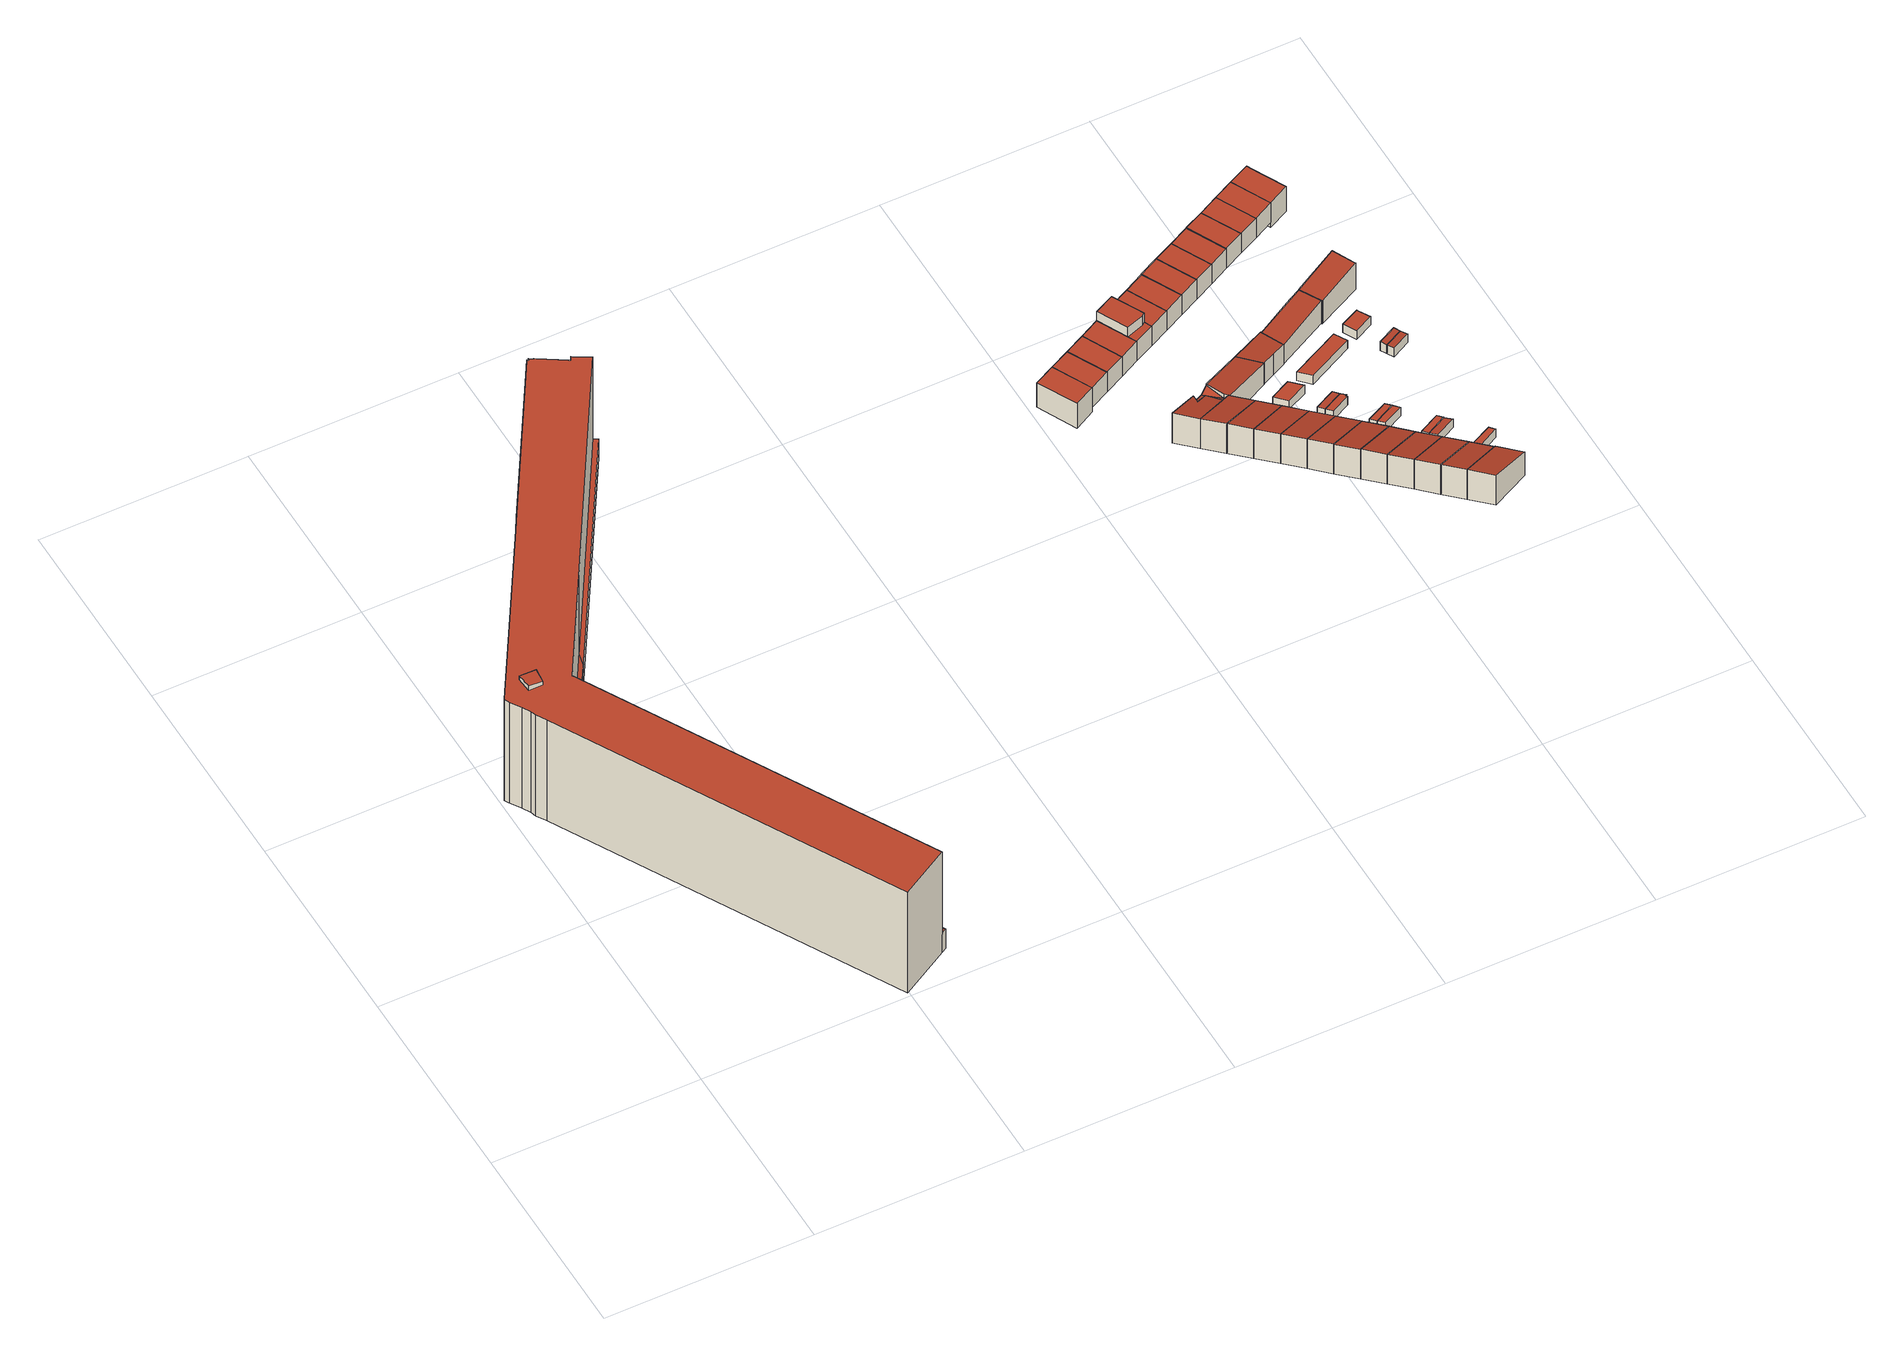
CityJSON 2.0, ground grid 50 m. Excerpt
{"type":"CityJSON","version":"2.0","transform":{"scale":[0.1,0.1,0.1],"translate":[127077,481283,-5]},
"CityObjects":{
"building1":{"type":"Building","attributes":{"b3_dak_type":"multiple horizontal","b3_h_dak_50p":28.44,"b3_h_dak_70p":28.47,"b3_h_dak_max":29.86,"b3_h_dak_min":-2.68,"b3_h_maaiveld":-2.91,"b3_kas_warenhuis":false,"b3_mutatie_ahn3_ahn4":false,"b3_reconstructie_onvolledig":false,"b3_rmse_lod12":4.98,"b3_rmse_lod13":1.13,"b3_rmse_lod22":1.13,"b3_val3dity_lod12":"[]","b3_val3dity_lod13":"[]","b3_val3dity_lod22":"[]","b3_volume_lod12":88324.95,"b3_volume_lod13":82634.77,"b3_volume_lod22":82484.45,"geconstateerd":false,"oorspronkelijkbouwjaar":1972,"status":"Pand in gebruik"},"children":["building1-1"]},
"building1-1":{"type":"BuildingPart","parents":["building1"],"geometry":[{"type":"Solid","lod":"2.2","boundaries":[[[[0,1,2,3,4,5,6,7,8,9,10,11,12,13,14,15,16,17,18,19,20,21,22]],[[23,15,14,24]],[[25,26,27,28]],[[29,30,26,25]],[[31,12,11,32]],[[33,34,13,12,31]],[[32,11,10,35]],[[35,10,9,36]],[[36,9,8,37]],[[37,8,7,38]],[[39,4,3,40]],[[41,17,16,42]],[[42,16,15,23,43]],[[44,5,4,39]],[[45,46,47,48]],[[49,22,21,50]],[[40,3,2,51]],[[50,21,20,52]],[[53,18,17,41]],[[30,19,18,53]],[[51,2,1,54]],[[24,14,13,34]],[[43,23,55,27]],[[48,47,56,57]],[[58,0,22,49]],[[59,60,46,45]],[[38,7,6,61]],[[61,6,5,44]],[[52,20,19,30,29]],[[54,1,0,58]],[[57,56,60,59]],[[28,27,55,34,33]],[[43,27,26,30,53,41,42]],[[28,33,31,32,35,36,37,38,61,44,39,40,51,54,58,49,50,52,29,25],[60,56,47,46]],[[57,59,45,48]],[[34,55,23,24]]]],"semantics":{"surfaces":[{"type":"GroundSurface"},{"type":"WallSurface","on_footprint_edge":true},{"type":"WallSurface","on_footprint_edge":false},{"type":"RoofSurface"}],"values":[[0,1,2,2,1,1,1,1,1,1,1,1,1,1,2,1,1,1,1,1,1,1,2,2,1,2,1,1,1,1,2,2,3,3,3,3]]}}]},
"building2":{"type":"Building","attributes":{"b3_dak_type":"multiple horizontal","b3_h_dak_50p":3.66,"b3_h_dak_70p":3.69,"b3_h_dak_max":3.85,"b3_h_dak_min":-2.34,"b3_h_maaiveld":-3.92,"b3_kas_warenhuis":false,"b3_mutatie_ahn3_ahn4":false,"b3_reconstructie_onvolledig":false,"b3_rmse_lod12":0.702,"b3_rmse_lod13":0.702,"b3_rmse_lod22":0.691,"b3_val3dity_lod12":"[]","b3_val3dity_lod13":"[]","b3_val3dity_lod22":"[]","b3_volume_lod12":441.05,"b3_volume_lod13":441.05,"b3_volume_lod22":439.86,"geconstateerd":false,"oorspronkelijkbouwjaar":2007,"status":"Pand in gebruik"},"children":["building2-1"]},
"building2-1":{"type":"BuildingPart","parents":["building2"],"geometry":[{"type":"Solid","lod":"2.2","boundaries":[[[[62,63,64,65]],[[66,63,62,67]],[[68,64,63,66]],[[67,62,65,69]],[[69,65,64,68]],[[69,68,66,67]]]],"semantics":{"surfaces":[{"type":"GroundSurface"},{"type":"WallSurface","on_footprint_edge":true},{"type":"RoofSurface"}],"values":[[0,1,1,1,1,2]]}}]},
"building3":{"type":"Building","attributes":{"b3_dak_type":"multiple horizontal","b3_h_dak_50p":3.64,"b3_h_dak_70p":3.67,"b3_h_dak_max":3.85,"b3_h_dak_min":-2.34,"b3_h_maaiveld":-2.4,"b3_kas_warenhuis":false,"b3_mutatie_ahn3_ahn4":false,"b3_reconstructie_onvolledig":false,"b3_rmse_lod12":0.779,"b3_rmse_lod13":0.779,"b3_rmse_lod22":0.765,"b3_val3dity_lod12":"[]","b3_val3dity_lod13":"[]","b3_val3dity_lod22":"[]","b3_volume_lod12":336.38,"b3_volume_lod13":336.38,"b3_volume_lod22":334.91,"geconstateerd":false,"oorspronkelijkbouwjaar":2007,"status":"Pand in gebruik"},"children":["building3-1"]},
"building3-1":{"type":"BuildingPart","parents":["building3"],"geometry":[{"type":"Solid","lod":"2.2","boundaries":[[[[70,71,72,73]],[[68,71,70,74]],[[74,70,73,75]],[[66,72,71,68]],[[75,73,72,66]],[[75,66,68,74]]]],"semantics":{"surfaces":[{"type":"GroundSurface"},{"type":"WallSurface","on_footprint_edge":true},{"type":"RoofSurface"}],"values":[[0,1,1,1,1,2]]}}]},
"building4":{"type":"Building","attributes":{"b3_dak_type":"multiple horizontal","b3_h_dak_50p":3.64,"b3_h_dak_70p":3.67,"b3_h_dak_max":3.86,"b3_h_dak_min":3.52,"b3_h_maaiveld":-2.37,"b3_kas_warenhuis":false,"b3_mutatie_ahn3_ahn4":false,"b3_reconstructie_onvolledig":false,"b3_rmse_lod12":0.0629,"b3_rmse_lod13":0.0629,"b3_rmse_lod22":0.0369,"b3_val3dity_lod12":"[]","b3_val3dity_lod13":"[]","b3_val3dity_lod22":"[]","b3_volume_lod12":334.52,"b3_volume_lod13":334.52,"b3_volume_lod22":332.74,"geconstateerd":false,"oorspronkelijkbouwjaar":2007,"status":"Pand in gebruik"},"children":["building4-1"]},
"building4-1":{"type":"BuildingPart","parents":["building4"],"geometry":[{"type":"Solid","lod":"2.2","boundaries":[[[[73,76,77,70]],[[78,76,73,75]],[[79,77,76,78]],[[75,73,70,74]],[[74,70,77,79]],[[74,79,78,75]]]],"semantics":{"surfaces":[{"type":"GroundSurface"},{"type":"WallSurface","on_footprint_edge":true},{"type":"RoofSurface"}],"values":[[0,1,1,1,1,2]]}}]},
"building5":{"type":"Building","attributes":{"b3_dak_type":"multiple horizontal","b3_h_dak_50p":5.83,"b3_h_dak_70p":6.19,"b3_h_dak_max":6.93,"b3_h_dak_min":3.17,"b3_h_maaiveld":-2.53,"b3_kas_warenhuis":false,"b3_mutatie_ahn3_ahn4":false,"b3_reconstructie_onvolledig":false,"b3_rmse_lod12":1.44,"b3_rmse_lod13":1.44,"b3_rmse_lod22":0.226,"b3_val3dity_lod12":"[]","b3_val3dity_lod13":"[]","b3_val3dity_lod22":"[]","b3_volume_lod12":502.58,"b3_volume_lod13":502.58,"b3_volume_lod22":455.17,"geconstateerd":false,"oorspronkelijkbouwjaar":2004,"status":"Pand in gebruik"},"children":["building5-1"]},
"building5-1":{"type":"BuildingPart","parents":["building5"],"geometry":[{"type":"Solid","lod":"2.2","boundaries":[[[[80,81,82,83,84,85]],[[86,81,80,87]],[[88,89,90,91]],[[92,93,89,88]],[[94,95,93,92]],[[95,82,81,86]],[[91,90,85,84,96]],[[96,84,83,97]],[[97,83,82,95,94]],[[87,80,85,90]],[[97,94,92,88,91,96]],[[87,90,89,93,95,86]]]],"semantics":{"surfaces":[{"type":"GroundSurface"},{"type":"WallSurface","on_footprint_edge":true},{"type":"WallSurface","on_footprint_edge":false},{"type":"RoofSurface"}],"values":[[0,1,2,2,2,1,1,1,1,1,3,3]]}}]},
"building6":{"type":"Building","attributes":{"b3_dak_type":"multiple horizontal","b3_h_dak_50p":3.64,"b3_h_dak_70p":3.67,"b3_h_dak_max":3.85,"b3_h_dak_min":3.51,"b3_h_maaiveld":-2.37,"b3_kas_warenhuis":false,"b3_mutatie_ahn3_ahn4":false,"b3_reconstructie_onvolledig":false,"b3_rmse_lod12":0.0628,"b3_rmse_lod13":0.0628,"b3_rmse_lod22":0.0335,"b3_val3dity_lod12":"[]","b3_val3dity_lod13":"[]","b3_val3dity_lod22":"[]","b3_volume_lod12":334.01,"b3_volume_lod13":334.01,"b3_volume_lod22":332.36,"geconstateerd":false,"oorspronkelijkbouwjaar":2007,"status":"Pand in gebruik"},"children":["building6-1"]},
"building6-1":{"type":"BuildingPart","parents":["building6"],"geometry":[{"type":"Solid","lod":"2.2","boundaries":[[[[98,77,76,99]],[[79,77,98,100]],[[100,98,99,101]],[[78,76,77,79]],[[101,99,76,78]],[[101,78,79,100]]]],"semantics":{"surfaces":[{"type":"GroundSurface"},{"type":"WallSurface","on_footprint_edge":true},{"type":"RoofSurface"}],"values":[[0,1,1,1,1,2]]}}]},
"building7":{"type":"Building","attributes":{"b3_dak_type":"multiple horizontal","b3_h_dak_50p":5.75,"b3_h_dak_70p":6.1,"b3_h_dak_max":6.92,"b3_h_dak_min":4.66,"b3_h_maaiveld":-2.48,"b3_kas_warenhuis":false,"b3_mutatie_ahn3_ahn4":false,"b3_reconstructie_onvolledig":false,"b3_rmse_lod12":0.662,"b3_rmse_lod13":0.662,"b3_rmse_lod22":0.0341,"b3_val3dity_lod12":"[]","b3_val3dity_lod13":"[]","b3_val3dity_lod22":"[]","b3_volume_lod12":477.75,"b3_volume_lod13":477.75,"b3_volume_lod22":457.1,"geconstateerd":false,"oorspronkelijkbouwjaar":2004,"status":"Pand in gebruik"},"children":["building7-1"]},
"building7-1":{"type":"BuildingPart","parents":["building7"],"geometry":[{"type":"Solid","lod":"2.2","boundaries":[[[[81,102,103,104,83]],[[105,102,81,106]],[[106,81,83,97]],[[97,83,104,107]],[[107,104,103,108]],[[108,103,102,105]],[[108,105,106,97,107]]]],"semantics":{"surfaces":[{"type":"GroundSurface"},{"type":"WallSurface","on_footprint_edge":true},{"type":"RoofSurface"}],"values":[[0,1,1,1,1,1,2]]}}]},
"building8":{"type":"Building","attributes":{"b3_dak_type":"multiple horizontal","b3_h_dak_50p":5.74,"b3_h_dak_70p":6.11,"b3_h_dak_max":6.92,"b3_h_dak_min":4.49,"b3_h_maaiveld":-2.48,"b3_kas_warenhuis":false,"b3_mutatie_ahn3_ahn4":false,"b3_reconstructie_onvolledig":false,"b3_rmse_lod12":0.665,"b3_rmse_lod13":0.665,"b3_rmse_lod22":0.0356,"b3_val3dity_lod12":"[]","b3_val3dity_lod13":"[]","b3_val3dity_lod22":"[]","b3_volume_lod12":477.15,"b3_volume_lod13":477.15,"b3_volume_lod22":456.4,"geconstateerd":false,"oorspronkelijkbouwjaar":2004,"status":"Pand in gebruik"},"children":["building8-1"]},
"building8-1":{"type":"BuildingPart","parents":["building8"],"geometry":[{"type":"Solid","lod":"2.2","boundaries":[[[[103,109,110,104]],[[111,109,103,108]],[[112,110,109,111]],[[108,103,104,107]],[[107,104,110,112]],[[107,112,111,108]]]],"semantics":{"surfaces":[{"type":"GroundSurface"},{"type":"WallSurface","on_footprint_edge":true},{"type":"RoofSurface"}],"values":[[0,1,1,1,1,2]]}}]},
"building9":{"type":"Building","attributes":{"b3_dak_type":"multiple horizontal","b3_h_dak_50p":6.45,"b3_h_dak_70p":6.48,"b3_h_dak_max":6.67,"b3_h_dak_min":3.53,"b3_h_maaiveld":-2.36,"b3_kas_warenhuis":false,"b3_mutatie_ahn3_ahn4":false,"b3_reconstructie_onvolledig":false,"b3_rmse_lod12":1.28,"b3_rmse_lod13":1.28,"b3_rmse_lod22":0.318,"b3_val3dity_lod12":"[]","b3_val3dity_lod13":"[]","b3_val3dity_lod22":"[]","b3_volume_lod12":489.84,"b3_volume_lod13":489.84,"b3_volume_lod22":458.08,"geconstateerd":false,"oorspronkelijkbouwjaar":2007,"status":"Pand in gebruik"},"children":["building9-1"]},
"building9-1":{"type":"BuildingPart","parents":["building9"],"geometry":[{"type":"Solid","lod":"2.2","boundaries":[[[[113,114,98,115,99,116]],[[117,118,119,120]],[[118,115,98,100]],[[121,99,115,118,117]],[[122,116,99,121]],[[100,98,114,123]],[[120,119,124,125]],[[125,124,113,116,122]],[[123,114,113,124]],[[125,122,121,117,120]],[[123,124,119,118,100]]]],"semantics":{"surfaces":[{"type":"GroundSurface"},{"type":"WallSurface","on_footprint_edge":false},{"type":"WallSurface","on_footprint_edge":true},{"type":"RoofSurface"}],"values":[[0,1,2,2,2,2,1,2,2,3,3]]}}]},
"building10":{"type":"Building","attributes":{"b3_dak_type":"multiple horizontal","b3_h_dak_50p":5.75,"b3_h_dak_70p":6.16,"b3_h_dak_max":6.93,"b3_h_dak_min":4.73,"b3_h_maaiveld":-2.48,"b3_kas_warenhuis":false,"b3_mutatie_ahn3_ahn4":false,"b3_reconstructie_onvolledig":false,"b3_rmse_lod12":0.661,"b3_rmse_lod13":0.661,"b3_rmse_lod22":0.0371,"b3_val3dity_lod12":"[]","b3_val3dity_lod13":"[]","b3_val3dity_lod22":"[]","b3_volume_lod12":476.33,"b3_volume_lod13":476.33,"b3_volume_lod22":456.46,"geconstateerd":false,"oorspronkelijkbouwjaar":2004,"status":"Pand in gebruik"},"children":["building10-1"]},
"building10-1":{"type":"BuildingPart","parents":["building10"],"geometry":[{"type":"Solid","lod":"2.2","boundaries":[[[[109,126,127,110]],[[128,126,109,111]],[[129,127,126,128]],[[111,109,110,112]],[[112,110,127,129]],[[112,129,128,111]]]],"semantics":{"surfaces":[{"type":"GroundSurface"},{"type":"WallSurface","on_footprint_edge":true},{"type":"RoofSurface"}],"values":[[0,1,1,1,1,2]]}}]},
"building11":{"type":"Building","attributes":{"b3_dak_type":"multiple horizontal","b3_h_dak_50p":4.4,"b3_h_dak_70p":4.57,"b3_h_dak_max":5.11,"b3_h_dak_min":3.29,"b3_h_maaiveld":-2.59,"b3_kas_warenhuis":false,"b3_mutatie_ahn3_ahn4":false,"b3_reconstructie_onvolledig":false,"b3_rmse_lod12":0.332,"b3_rmse_lod13":0.332,"b3_rmse_lod22":0.0846,"b3_val3dity_lod12":"[]","b3_val3dity_lod13":"[]","b3_val3dity_lod22":"[]","b3_volume_lod12":523.5,"b3_volume_lod13":523.5,"b3_volume_lod22":509.85,"geconstateerd":false,"oorspronkelijkbouwjaar":2004,"status":"Pand in gebruik"},"children":["building11-1"]},
"building11-1":{"type":"BuildingPart","parents":["building11"],"geometry":[{"type":"Solid","lod":"2.2","boundaries":[[[[130,131,132,133,134,135,136]],[[137,135,134,138]],[[139,136,135,137]],[[105,130,136,139]],[[138,134,133,140,141]],[[141,140,142,143]],[[143,142,131,130,105]],[[144,132,131,142]],[[140,133,132,144]],[[143,105,139,137,138,141]],[[140,144,142]]]],"semantics":{"surfaces":[{"type":"GroundSurface"},{"type":"WallSurface","on_footprint_edge":true},{"type":"WallSurface","on_footprint_edge":false},{"type":"RoofSurface"}],"values":[[0,1,1,1,1,2,1,1,1,3,3]]}}]},
"building12":{"type":"Building","attributes":{"b3_dak_type":"multiple horizontal","b3_h_dak_50p":3.64,"b3_h_dak_70p":3.68,"b3_h_dak_max":4.1,"b3_h_dak_min":-2.32,"b3_h_maaiveld":-2.37,"b3_kas_warenhuis":false,"b3_mutatie_ahn3_ahn4":false,"b3_reconstructie_onvolledig":false,"b3_rmse_lod12":0.768,"b3_rmse_lod13":0.768,"b3_rmse_lod22":0.751,"b3_val3dity_lod12":"[]","b3_val3dity_lod13":"[]","b3_val3dity_lod22":"[]","b3_volume_lod12":335.56,"b3_volume_lod13":335.56,"b3_volume_lod22":333.94,"geconstateerd":false,"oorspronkelijkbouwjaar":2007,"status":"Pand in gebruik"},"children":["building12-1"]},
"building12-1":{"type":"BuildingPart","parents":["building12"],"geometry":[{"type":"Solid","lod":"2.2","boundaries":[[[[116,145,146,114]],[[147,145,116,148]],[[149,146,145,147]],[[148,116,114,123]],[[123,114,146,149]],[[123,149,147,148]]]],"semantics":{"surfaces":[{"type":"GroundSurface"},{"type":"WallSurface","on_footprint_edge":true},{"type":"RoofSurface"}],"values":[[0,1,1,1,1,2]]}}]},
"building13":{"type":"Building","attributes":{"b3_dak_type":"multiple horizontal","b3_h_dak_50p":5.78,"b3_h_dak_70p":6.15,"b3_h_dak_max":6.91,"b3_h_dak_min":4.73,"b3_h_maaiveld":-2.48,"b3_kas_warenhuis":false,"b3_mutatie_ahn3_ahn4":false,"b3_reconstructie_onvolledig":false,"b3_rmse_lod12":0.67,"b3_rmse_lod13":0.67,"b3_rmse_lod22":0.032,"b3_val3dity_lod12":"[]","b3_val3dity_lod13":"[]","b3_val3dity_lod22":"[]","b3_volume_lod12":476.44,"b3_volume_lod13":476.44,"b3_volume_lod22":455.8,"geconstateerd":false,"oorspronkelijkbouwjaar":2004,"status":"Pand in gebruik"},"children":["building13-1"]},
"building13-1":{"type":"BuildingPart","parents":["building13"],"geometry":[{"type":"Solid","lod":"2.2","boundaries":[[[[126,150,151,127]],[[152,150,126,128]],[[153,151,150,152]],[[128,126,127,129]],[[129,127,151,153]],[[129,153,152,128]]]],"semantics":{"surfaces":[{"type":"GroundSurface"},{"type":"WallSurface","on_footprint_edge":true},{"type":"RoofSurface"}],"values":[[0,1,1,1,1,2]]}}]},
"building14":{"type":"Building","attributes":{"b3_dak_type":"multiple horizontal","b3_h_dak_50p":5.76,"b3_h_dak_70p":6.14,"b3_h_dak_max":6.92,"b3_h_dak_min":4.55,"b3_h_maaiveld":-2.46,"b3_kas_warenhuis":false,"b3_mutatie_ahn3_ahn4":false,"b3_reconstructie_onvolledig":false,"b3_rmse_lod12":0.671,"b3_rmse_lod13":0.671,"b3_rmse_lod22":0.0335,"b3_val3dity_lod12":"[]","b3_val3dity_lod13":"[]","b3_val3dity_lod22":"[]","b3_volume_lod12":474.98,"b3_volume_lod13":474.98,"b3_volume_lod22":454.13,"geconstateerd":false,"oorspronkelijkbouwjaar":2004,"status":"Pand in gebruik"},"children":["building14-1"]},
"building14-1":{"type":"BuildingPart","parents":["building14"],"geometry":[{"type":"Solid","lod":"2.2","boundaries":[[[[150,154,155,151]],[[156,154,150,152]],[[157,155,154,156]],[[152,150,151,158]],[[158,151,155,157]],[[158,157,156,152]]]],"semantics":{"surfaces":[{"type":"GroundSurface"},{"type":"WallSurface","on_footprint_edge":true},{"type":"RoofSurface"}],"values":[[0,1,1,1,1,2]]}}]},
"building15":{"type":"Building","attributes":{"b3_dak_type":"multiple horizontal","b3_h_dak_50p":3.62,"b3_h_dak_70p":3.66,"b3_h_dak_max":3.84,"b3_h_dak_min":-2.36,"b3_h_maaiveld":-2.39,"b3_kas_warenhuis":false,"b3_mutatie_ahn3_ahn4":false,"b3_reconstructie_onvolledig":false,"b3_rmse_lod12":0.837,"b3_rmse_lod13":0.837,"b3_rmse_lod22":0.82,"b3_val3dity_lod12":"[]","b3_val3dity_lod13":"[]","b3_val3dity_lod22":"[]","b3_volume_lod12":336.86,"b3_volume_lod13":336.86,"b3_volume_lod22":335.15,"geconstateerd":false,"oorspronkelijkbouwjaar":2007,"status":"Pand in gebruik"},"children":["building15-1"]},
"building15-1":{"type":"BuildingPart","parents":["building15"],"geometry":[{"type":"Solid","lod":"2.2","boundaries":[[[[159,146,145,160]],[[149,146,159,161]],[[161,159,160,162]],[[147,145,146,149]],[[162,160,145,147]],[[162,147,149,161]]]],"semantics":{"surfaces":[{"type":"GroundSurface"},{"type":"WallSurface","on_footprint_edge":true},{"type":"RoofSurface"}],"values":[[0,1,1,1,1,2]]}}]},
"building16":{"type":"Building","attributes":{"b3_dak_type":"multiple horizontal","b3_h_dak_50p":5.76,"b3_h_dak_70p":6.13,"b3_h_dak_max":6.91,"b3_h_dak_min":4.69,"b3_h_maaiveld":-2.46,"b3_kas_warenhuis":false,"b3_mutatie_ahn3_ahn4":false,"b3_reconstructie_onvolledig":false,"b3_rmse_lod12":0.672,"b3_rmse_lod13":0.672,"b3_rmse_lod22":0.0349,"b3_val3dity_lod12":"[]","b3_val3dity_lod13":"[]","b3_val3dity_lod22":"[]","b3_volume_lod12":475.13,"b3_volume_lod13":475.13,"b3_volume_lod22":454.48,"geconstateerd":false,"oorspronkelijkbouwjaar":2004,"status":"Pand in gebruik"},"children":["building16-1"]},
"building16-1":{"type":"BuildingPart","parents":["building16"],"geometry":[{"type":"Solid","lod":"2.2","boundaries":[[[[154,163,164,155]],[[165,163,154,156]],[[166,164,163,165]],[[156,154,155,167]],[[167,155,164,166]],[[167,166,165,156]]]],"semantics":{"surfaces":[{"type":"GroundSurface"},{"type":"WallSurface","on_footprint_edge":true},{"type":"RoofSurface"}],"values":[[0,1,1,1,1,2]]}}]},
"building17":{"type":"Building","attributes":{"b3_dak_type":"multiple horizontal","b3_h_dak_50p":0.05,"b3_h_dak_70p":0.06,"b3_h_dak_max":0.17,"b3_h_dak_min":-0.13,"b3_h_maaiveld":-2.57,"b3_kas_warenhuis":false,"b3_mutatie_ahn3_ahn4":false,"b3_reconstructie_onvolledig":false,"b3_rmse_lod12":0.0379,"b3_rmse_lod13":0.0379,"b3_rmse_lod22":0.0357,"b3_val3dity_lod12":"[]","b3_val3dity_lod13":"[]","b3_val3dity_lod22":"[]","b3_volume_lod12":49.44,"b3_volume_lod13":49.44,"b3_volume_lod22":49.25,"geconstateerd":false,"oorspronkelijkbouwjaar":2004,"status":"Pand in gebruik"},"children":["building17-1"]},
"building17-1":{"type":"BuildingPart","parents":["building17"],"geometry":[{"type":"Solid","lod":"2.2","boundaries":[[[[168,169,170,171]],[[172,169,168,173]],[[173,168,171,174]],[[175,170,169,172]],[[174,171,170,175]],[[174,175,172,173]]]],"semantics":{"surfaces":[{"type":"GroundSurface"},{"type":"WallSurface","on_footprint_edge":true},{"type":"RoofSurface"}],"values":[[0,1,1,1,1,2]]}}]},
"building18":{"type":"Building","attributes":{"b3_dak_type":"multiple horizontal","b3_h_dak_50p":5.7,"b3_h_dak_70p":6.08,"b3_h_dak_max":6.92,"b3_h_dak_min":4.58,"b3_h_maaiveld":-2.47,"b3_kas_warenhuis":false,"b3_mutatie_ahn3_ahn4":false,"b3_reconstructie_onvolledig":false,"b3_rmse_lod12":0.671,"b3_rmse_lod13":0.671,"b3_rmse_lod22":0.0338,"b3_val3dity_lod12":"[]","b3_val3dity_lod13":"[]","b3_val3dity_lod22":"[]","b3_volume_lod12":474.39,"b3_volume_lod13":474.39,"b3_volume_lod22":454.05,"geconstateerd":false,"oorspronkelijkbouwjaar":2004,"status":"Pand in gebruik"},"children":["building18-1"]},
"building18-1":{"type":"BuildingPart","parents":["building18"],"geometry":[{"type":"Solid","lod":"2.2","boundaries":[[[[163,176,177,164]],[[178,176,163,165]],[[179,177,176,178]],[[165,163,164,180]],[[180,164,177,179]],[[180,179,178,165]]]],"semantics":{"surfaces":[{"type":"GroundSurface"},{"type":"WallSurface","on_footprint_edge":true},{"type":"RoofSurface"}],"values":[[0,1,1,1,1,2]]}}]},
"building19":{"type":"Building","attributes":{"b3_dak_type":"multiple horizontal","b3_h_dak_50p":3.64,"b3_h_dak_70p":3.67,"b3_h_dak_max":3.87,"b3_h_dak_min":3.28,"b3_h_maaiveld":-2.39,"b3_kas_warenhuis":false,"b3_mutatie_ahn3_ahn4":false,"b3_reconstructie_onvolledig":false,"b3_rmse_lod12":0.0628,"b3_rmse_lod13":0.0628,"b3_rmse_lod22":0.034,"b3_val3dity_lod12":"[]","b3_val3dity_lod13":"[]","b3_val3dity_lod22":"[]","b3_volume_lod12":338.72,"b3_volume_lod13":338.72,"b3_volume_lod22":337.13,"geconstateerd":false,"oorspronkelijkbouwjaar":2007,"status":"Pand in gebruik"},"children":["building19-1"]},
"building19-1":{"type":"BuildingPart","parents":["building19"],"geometry":[{"type":"Solid","lod":"2.2","boundaries":[[[[160,181,182,159]],[[183,181,160,184]],[[185,182,181,183]],[[184,160,159,161]],[[161,159,182,185]],[[161,185,183,184]]]],"semantics":{"surfaces":[{"type":"GroundSurface"},{"type":"WallSurface","on_footprint_edge":true},{"type":"RoofSurface"}],"values":[[0,1,1,1,1,2]]}}]},
"building20":{"type":"Building","attributes":{"b3_dak_type":"multiple horizontal","b3_h_dak_50p":0.06,"b3_h_dak_70p":0.08,"b3_h_dak_max":0.2,"b3_h_dak_min":-0.06,"b3_h_maaiveld":-2.61,"b3_kas_warenhuis":false,"b3_mutatie_ahn3_ahn4":false,"b3_reconstructie_onvolledig":false,"b3_rmse_lod12":0.0368,"b3_rmse_lod13":0.0368,"b3_rmse_lod22":0.0325,"b3_val3dity_lod12":"[]","b3_val3dity_lod13":"[]","b3_val3dity_lod22":"[]","b3_volume_lod12":23.94,"b3_volume_lod13":23.94,"b3_volume_lod22":23.9,"geconstateerd":false,"oorspronkelijkbouwjaar":2004,"status":"Pand in gebruik"},"children":["building20-1"]},
"building20-1":{"type":"BuildingPart","parents":["building20"],"geometry":[{"type":"Solid","lod":"2.2","boundaries":[[[[186,187,188,189]],[[190,187,186,191]],[[192,188,187,190]],[[191,186,189,193]],[[193,189,188,192]],[[193,192,190,191]]]],"semantics":{"surfaces":[{"type":"GroundSurface"},{"type":"WallSurface","on_footprint_edge":true},{"type":"RoofSurface"}],"values":[[0,1,1,1,1,2]]}}]},
"building21":{"type":"Building","attributes":{"b3_dak_type":"multiple horizontal","b3_h_dak_50p":5.69,"b3_h_dak_70p":6.11,"b3_h_dak_max":6.96,"b3_h_dak_min":4.77,"b3_h_maaiveld":-2.47,"b3_kas_warenhuis":false,"b3_mutatie_ahn3_ahn4":false,"b3_reconstructie_onvolledig":false,"b3_rmse_lod12":0.7,"b3_rmse_lod13":0.7,"b3_rmse_lod22":0.0389,"b3_val3dity_lod12":"[]","b3_val3dity_lod13":"[]","b3_val3dity_lod22":"[]","b3_volume_lod12":474.62,"b3_volume_lod13":474.62,"b3_volume_lod22":453.73,"geconstateerd":false,"oorspronkelijkbouwjaar":2004,"status":"Pand in gebruik"},"children":["building21-1"]},
"building21-1":{"type":"BuildingPart","parents":["building21"],"geometry":[{"type":"Solid","lod":"2.2","boundaries":[[[[176,194,195,177]],[[196,194,176,178]],[[197,195,194,196]],[[178,176,177,179]],[[179,177,195,197]],[[179,197,196,178]]]],"semantics":{"surfaces":[{"type":"GroundSurface"},{"type":"WallSurface","on_footprint_edge":true},{"type":"RoofSurface"}],"values":[[0,1,1,1,1,2]]}}]},
"building22":{"type":"Building","attributes":{"b3_dak_type":"multiple horizontal","b3_h_dak_50p":0.05,"b3_h_dak_70p":0.07,"b3_h_dak_max":0.19,"b3_h_dak_min":-0.06,"b3_h_maaiveld":-2.6,"b3_kas_warenhuis":false,"b3_mutatie_ahn3_ahn4":false,"b3_reconstructie_onvolledig":false,"b3_rmse_lod12":0.0343,"b3_rmse_lod13":0.0343,"b3_rmse_lod22":0.033,"b3_val3dity_lod12":"[]","b3_val3dity_lod13":"[]","b3_val3dity_lod22":"[]","b3_volume_lod12":25.59,"b3_volume_lod13":25.59,"b3_volume_lod22":25.56,"geconstateerd":false,"oorspronkelijkbouwjaar":2004,"status":"Pand in gebruik"},"children":["building22-1"]},
"building22-1":{"type":"BuildingPart","parents":["building22"],"geometry":[{"type":"Solid","lod":"2.2","boundaries":[[[[198,199,188,187,200,201]],[[192,188,199,202]],[[203,187,188,192]],[[204,200,187,203]],[[205,201,200,204]],[[206,198,201,205]],[[202,199,198,206]],[[202,206,205,204,203,192]]]],"semantics":{"surfaces":[{"type":"GroundSurface"},{"type":"WallSurface","on_footprint_edge":true},{"type":"RoofSurface"}],"values":[[0,1,1,1,1,1,1,2]]}}]},
"building23":{"type":"Building","attributes":{"b3_dak_type":"multiple horizontal","b3_h_dak_50p":5.78,"b3_h_dak_70p":6.17,"b3_h_dak_max":7,"b3_h_dak_min":4.61,"b3_h_maaiveld":-2.48,"b3_kas_warenhuis":false,"b3_mutatie_ahn3_ahn4":false,"b3_reconstructie_onvolledig":false,"b3_rmse_lod12":0.652,"b3_rmse_lod13":0.652,"b3_rmse_lod22":0.0338,"b3_val3dity_lod12":"[]","b3_val3dity_lod13":"[]","b3_val3dity_lod22":"[]","b3_volume_lod12":475.06,"b3_volume_lod13":475.06,"b3_volume_lod22":454.18,"geconstateerd":false,"oorspronkelijkbouwjaar":2004,"status":"Pand in gebruik"},"children":["building23-1"]},
"building23-1":{"type":"BuildingPart","parents":["building23"],"geometry":[{"type":"Solid","lod":"2.2","boundaries":[[[[194,207,208,195]],[[209,207,194,196]],[[210,208,207,209]],[[196,194,195,211]],[[211,195,208,210]],[[211,210,209,196]]]],"semantics":{"surfaces":[{"type":"GroundSurface"},{"type":"WallSurface","on_footprint_edge":true},{"type":"RoofSurface"}],"values":[[0,1,1,1,1,2]]}}]},
"building24":{"type":"Building","attributes":{"b3_dak_type":"multiple horizontal","b3_h_dak_50p":3.63,"b3_h_dak_70p":3.67,"b3_h_dak_max":3.87,"b3_h_dak_min":-2.35,"b3_h_maaiveld":-2.37,"b3_kas_warenhuis":false,"b3_mutatie_ahn3_ahn4":false,"b3_reconstructie_onvolledig":false,"b3_rmse_lod12":0.829,"b3_rmse_lod13":0.829,"b3_rmse_lod22":0.814,"b3_val3dity_lod12":"[]","b3_val3dity_lod13":"[]","b3_val3dity_lod22":"[]","b3_volume_lod12":332.59,"b3_volume_lod13":332.59,"b3_volume_lod22":330.89,"geconstateerd":false,"oorspronkelijkbouwjaar":2007,"status":"Pand in gebruik"},"children":["building24-1"]},
"building24-1":{"type":"BuildingPart","parents":["building24"],"geometry":[{"type":"Solid","lod":"2.2","boundaries":[[[[212,182,181,213]],[[185,182,212,214]],[[214,212,213,215]],[[183,181,182,185]],[[215,213,181,183]],[[215,183,185,214]]]],"semantics":{"surfaces":[{"type":"GroundSurface"},{"type":"WallSurface","on_footprint_edge":true},{"type":"RoofSurface"}],"values":[[0,1,1,1,1,2]]}}]},
"building25":{"type":"Building","attributes":{"b3_dak_type":"multiple horizontal","b3_h_dak_50p":3.77,"b3_h_dak_70p":3.95,"b3_h_dak_max":4.54,"b3_h_dak_min":-2.43,"b3_h_maaiveld":-2.58,"b3_kas_warenhuis":false,"b3_mutatie_ahn3_ahn4":false,"b3_reconstructie_onvolledig":false,"b3_rmse_lod12":0.86,"b3_rmse_lod13":0.86,"b3_rmse_lod22":0.79,"b3_val3dity_lod12":"[]","b3_val3dity_lod13":"[]","b3_val3dity_lod22":"[]","b3_volume_lod12":830.1,"b3_volume_lod13":830.1,"b3_volume_lod22":807.09,"geconstateerd":false,"oorspronkelijkbouwjaar":2004,"status":"Pand in gebruik"},"children":["building25-1"]},
"building25-1":{"type":"BuildingPart","parents":["building25"],"geometry":[{"type":"Solid","lod":"2.2","boundaries":[[[[216,135,134,217,218,219,220,221,222,223,224]],[[225,135,216,226]],[[138,134,135,225]],[[227,219,218,228]],[[229,220,219,227]],[[230,231,217,134,138]],[[232,221,220,229]],[[233,234,231,230]],[[228,218,217,231]],[[226,216,224,235]],[[235,224,223,234,233]],[[234,223,222,236]],[[236,222,221,232]],[[235,233,230,138,225,226]],[[236,232,229,227,228,231,234]]]],"semantics":{"surfaces":[{"type":"GroundSurface"},{"type":"WallSurface","on_footprint_edge":true},{"type":"WallSurface","on_footprint_edge":false},{"type":"RoofSurface"}],"values":[[0,1,1,1,1,1,1,2,1,1,1,1,1,3,3]]}}]},
"building26":{"type":"Building","attributes":{"b3_dak_type":"multiple horizontal","b3_h_dak_50p":0.04,"b3_h_dak_70p":0.05,"b3_h_dak_max":0.35,"b3_h_dak_min":-0.16,"b3_h_maaiveld":-2.65,"b3_kas_warenhuis":false,"b3_mutatie_ahn3_ahn4":false,"b3_reconstructie_onvolledig":false,"b3_rmse_lod12":0.0493,"b3_rmse_lod13":0.0493,"b3_rmse_lod22":0.0458,"b3_val3dity_lod12":"[]","b3_val3dity_lod13":"[]","b3_val3dity_lod22":"[]","b3_volume_lod12":23.27,"b3_volume_lod13":23.27,"b3_volume_lod22":23.12,"geconstateerd":false,"oorspronkelijkbouwjaar":2004,"status":"Pand in gebruik"},"children":["building26-1"]},
"building26-1":{"type":"BuildingPart","parents":["building26"],"geometry":[{"type":"Solid","lod":"2.2","boundaries":[[[[237,238,239,240]],[[241,238,237,242]],[[243,239,238,241]],[[242,237,240,244]],[[244,240,239,243]],[[244,243,241,242]]]],"semantics":{"surfaces":[{"type":"GroundSurface"},{"type":"WallSurface","on_footprint_edge":true},{"type":"RoofSurface"}],"values":[[0,1,1,1,1,2]]}}]},
"building27":{"type":"Building","attributes":{"b3_dak_type":"multiple horizontal","b3_h_dak_50p":5.76,"b3_h_dak_70p":6.11,"b3_h_dak_max":6.92,"b3_h_dak_min":4.81,"b3_h_maaiveld":-2.46,"b3_kas_warenhuis":false,"b3_mutatie_ahn3_ahn4":false,"b3_reconstructie_onvolledig":false,"b3_rmse_lod12":0.673,"b3_rmse_lod13":0.673,"b3_rmse_lod22":0.0347,"b3_val3dity_lod12":"[]","b3_val3dity_lod13":"[]","b3_val3dity_lod22":"[]","b3_volume_lod12":463.96,"b3_volume_lod13":463.96,"b3_volume_lod22":443.54,"geconstateerd":false,"oorspronkelijkbouwjaar":2004,"status":"Pand in gebruik"},"children":["building27-1"]},
"building27-1":{"type":"BuildingPart","parents":["building27"],"geometry":[{"type":"Solid","lod":"2.2","boundaries":[[[[207,245,246,208]],[[247,245,207,209]],[[248,246,245,247]],[[209,207,208,210]],[[210,208,246,248]],[[210,248,247,209]]]],"semantics":{"surfaces":[{"type":"GroundSurface"},{"type":"WallSurface","on_footprint_edge":true},{"type":"RoofSurface"}],"values":[[0,1,1,1,1,2]]}}]},
"building28":{"type":"Building","attributes":{"b3_dak_type":"multiple horizontal","b3_h_dak_50p":0.05,"b3_h_dak_70p":0.06,"b3_h_dak_max":0.15,"b3_h_dak_min":-0.21,"b3_h_maaiveld":-2.63,"b3_kas_warenhuis":false,"b3_mutatie_ahn3_ahn4":false,"b3_reconstructie_onvolledig":false,"b3_rmse_lod12":0.0366,"b3_rmse_lod13":0.0366,"b3_rmse_lod22":0.0345,"b3_val3dity_lod12":"[]","b3_val3dity_lod13":"[]","b3_val3dity_lod22":"[]","b3_volume_lod12":26.96,"b3_volume_lod13":26.96,"b3_volume_lod22":26.89,"geconstateerd":false,"oorspronkelijkbouwjaar":2004,"status":"Pand in gebruik"},"children":["building28-1"]},
"building28-1":{"type":"BuildingPart","parents":["building28"],"geometry":[{"type":"Solid","lod":"2.2","boundaries":[[[[249,250,251,252]],[[253,250,249,241]],[[254,251,250,253]],[[241,249,252,243]],[[243,252,251,254]],[[243,254,253,241]]]],"semantics":{"surfaces":[{"type":"GroundSurface"},{"type":"WallSurface","on_footprint_edge":true},{"type":"RoofSurface"}],"values":[[0,1,1,1,1,2]]}}]},
"building29":{"type":"Building","attributes":{"b3_dak_type":"multiple horizontal","b3_h_dak_50p":0.04,"b3_h_dak_70p":0.06,"b3_h_dak_max":0.24,"b3_h_dak_min":-0.22,"b3_h_maaiveld":-2.63,"b3_kas_warenhuis":false,"b3_mutatie_ahn3_ahn4":false,"b3_reconstructie_onvolledig":false,"b3_rmse_lod12":0.0406,"b3_rmse_lod13":0.0406,"b3_rmse_lod22":0.04,"b3_val3dity_lod12":"[]","b3_val3dity_lod13":"[]","b3_val3dity_lod22":"[]","b3_volume_lod12":120.24,"b3_volume_lod13":120.24,"b3_volume_lod22":119.97,"geconstateerd":false,"oorspronkelijkbouwjaar":2004,"status":"Pand in gebruik"},"children":["building29-1"]},
"building29-1":{"type":"BuildingPart","parents":["building29"],"geometry":[{"type":"Solid","lod":"2.2","boundaries":[[[[255,256,257,258]],[[259,255,258,260]],[[261,257,256,262]],[[260,258,257,261]],[[262,256,255,259]],[[262,259,260,261]]]],"semantics":{"surfaces":[{"type":"GroundSurface"},{"type":"WallSurface","on_footprint_edge":true},{"type":"RoofSurface"}],"values":[[0,1,1,1,1,2]]}}]},
"building30":{"type":"Building","attributes":{"b3_dak_type":"multiple horizontal","b3_h_dak_50p":5.89,"b3_h_dak_70p":6.19,"b3_h_dak_max":6.96,"b3_h_dak_min":3.19,"b3_h_maaiveld":-2.49,"b3_kas_warenhuis":false,"b3_mutatie_ahn3_ahn4":false,"b3_reconstructie_onvolledig":false,"b3_rmse_lod12":0.82,"b3_rmse_lod13":0.82,"b3_rmse_lod22":0.386,"b3_val3dity_lod12":"[]","b3_val3dity_lod13":"[]","b3_val3dity_lod22":"[]","b3_volume_lod12":524.85,"b3_volume_lod13":524.85,"b3_volume_lod22":506.06,"geconstateerd":false,"oorspronkelijkbouwjaar":2004,"status":"Pand in gebruik"},"children":["building30-1"]},
"building30-1":{"type":"BuildingPart","parents":["building30"],"geometry":[{"type":"Solid","lod":"2.2","boundaries":[[[[263,264,246,245]],[[265,264,263,266]],[[266,263,245,267]],[[248,246,264,265]],[[267,245,246,248]],[[267,248,265,266]]]],"semantics":{"surfaces":[{"type":"GroundSurface"},{"type":"WallSurface","on_footprint_edge":true},{"type":"RoofSurface"}],"values":[[0,1,1,1,1,2]]}}]},
"building31":{"type":"Building","attributes":{"b3_dak_type":"multiple horizontal","b3_h_dak_50p":3.64,"b3_h_dak_70p":3.67,"b3_h_dak_max":3.95,"b3_h_dak_min":-2.35,"b3_h_maaiveld":-2.37,"b3_kas_warenhuis":false,"b3_mutatie_ahn3_ahn4":false,"b3_reconstructie_onvolledig":false,"b3_rmse_lod12":0.914,"b3_rmse_lod13":0.914,"b3_rmse_lod22":0.903,"b3_val3dity_lod12":"[]","b3_val3dity_lod13":"[]","b3_val3dity_lod22":"[]","b3_volume_lod12":334.69,"b3_volume_lod13":334.69,"b3_volume_lod22":333.5,"geconstateerd":false,"oorspronkelijkbouwjaar":2007,"status":"Pand in gebruik"},"children":["building31-1"]},
"building31-1":{"type":"BuildingPart","parents":["building31"],"geometry":[{"type":"Solid","lod":"2.2","boundaries":[[[[268,212,213,269]],[[214,212,268,270]],[[270,268,269,271]],[[215,213,212,214]],[[271,269,213,215]],[[271,215,214,270]]]],"semantics":{"surfaces":[{"type":"GroundSurface"},{"type":"WallSurface","on_footprint_edge":true},{"type":"RoofSurface"}],"values":[[0,1,1,1,1,2]]}}]},
"building32":{"type":"Building","attributes":{"b3_dak_type":"multiple horizontal","b3_h_dak_50p":0.05,"b3_h_dak_70p":0.06,"b3_h_dak_max":0.21,"b3_h_dak_min":-0.09,"b3_h_maaiveld":-2.61,"b3_kas_warenhuis":false,"b3_mutatie_ahn3_ahn4":false,"b3_reconstructie_onvolledig":false,"b3_rmse_lod12":0.033,"b3_rmse_lod13":0.033,"b3_rmse_lod22":0.029,"b3_val3dity_lod12":"[]","b3_val3dity_lod13":"[]","b3_val3dity_lod22":"[]","b3_volume_lod12":22.55,"b3_volume_lod13":22.55,"b3_volume_lod22":22.48,"geconstateerd":false,"oorspronkelijkbouwjaar":2004,"status":"Pand in gebruik"},"children":["building32-1"]},
"building32-1":{"type":"BuildingPart","parents":["building32"],"geometry":[{"type":"Solid","lod":"2.2","boundaries":[[[[272,273,274,275]],[[276,273,272,277]],[[278,274,273,276]],[[277,272,275,279]],[[279,275,274,278]],[[279,278,276,277]]]],"semantics":{"surfaces":[{"type":"GroundSurface"},{"type":"WallSurface","on_footprint_edge":true},{"type":"RoofSurface"}],"values":[[0,1,1,1,1,2]]}}]},
"building33":{"type":"Building","attributes":{"b3_dak_type":"multiple horizontal","b3_h_dak_50p":0.05,"b3_h_dak_70p":0.07,"b3_h_dak_max":0.19,"b3_h_dak_min":-0.22,"b3_h_maaiveld":-2.61,"b3_kas_warenhuis":false,"b3_mutatie_ahn3_ahn4":false,"b3_reconstructie_onvolledig":false,"b3_rmse_lod12":0.0419,"b3_rmse_lod13":0.0419,"b3_rmse_lod22":0.036,"b3_val3dity_lod12":"[]","b3_val3dity_lod13":"[]","b3_val3dity_lod22":"[]","b3_volume_lod12":27.27,"b3_volume_lod13":27.27,"b3_volume_lod22":27.25,"geconstateerd":false,"oorspronkelijkbouwjaar":2004,"status":"Pand in gebruik"},"children":["building33-1"]},
"building33-1":{"type":"BuildingPart","parents":["building33"],"geometry":[{"type":"Solid","lod":"2.2","boundaries":[[[[273,280,281,274]],[[282,280,273,283]],[[284,281,280,282]],[[283,273,274,278]],[[278,274,281,284]],[[278,284,282,283]]]],"semantics":{"surfaces":[{"type":"GroundSurface"},{"type":"WallSurface","on_footprint_edge":true},{"type":"RoofSurface"}],"values":[[0,1,1,1,1,2]]}}]},
"building34":{"type":"Building","attributes":{"b3_dak_type":"slanted","b3_h_dak_50p":3.67,"b3_h_dak_70p":3.72,"b3_h_dak_max":4.66,"b3_h_dak_min":3.41,"b3_h_maaiveld":-2.38,"b3_kas_warenhuis":false,"b3_mutatie_ahn3_ahn4":false,"b3_reconstructie_onvolledig":false,"b3_rmse_lod12":0.18,"b3_rmse_lod13":0.18,"b3_rmse_lod22":0.188,"b3_val3dity_lod12":"[]","b3_val3dity_lod13":"[]","b3_val3dity_lod22":"[]","b3_volume_lod12":337.21,"b3_volume_lod13":337.21,"b3_volume_lod22":335.57,"geconstateerd":false,"oorspronkelijkbouwjaar":2007,"status":"Pand in gebruik"},"children":["building34-1"]},
"building34-1":{"type":"BuildingPart","parents":["building34"],"geometry":[{"type":"Solid","lod":"2.2","boundaries":[[[[269,285,286,268]],[[287,285,269,288]],[[289,286,285,287]],[[288,269,268,290]],[[290,268,286,289]],[[290,289,287,288]]]],"semantics":{"surfaces":[{"type":"GroundSurface"},{"type":"WallSurface","on_footprint_edge":true},{"type":"RoofSurface"}],"values":[[0,1,1,1,1,2]]}}]},
"building35":{"type":"Building","attributes":{"b3_dak_type":"multiple horizontal","b3_h_dak_50p":0.04,"b3_h_dak_70p":0.06,"b3_h_dak_max":0.17,"b3_h_dak_min":-0.11,"b3_h_maaiveld":-2.62,"b3_kas_warenhuis":false,"b3_mutatie_ahn3_ahn4":false,"b3_reconstructie_onvolledig":false,"b3_rmse_lod12":0.0459,"b3_rmse_lod13":0.0459,"b3_rmse_lod22":0.0394,"b3_val3dity_lod12":"[]","b3_val3dity_lod13":"[]","b3_val3dity_lod22":"[]","b3_volume_lod12":23.04,"b3_volume_lod13":23.04,"b3_volume_lod22":22.9,"geconstateerd":false,"oorspronkelijkbouwjaar":2004,"status":"Pand in gebruik"},"children":["building35-1"]},
"building35-1":{"type":"BuildingPart","parents":["building35"],"geometry":[{"type":"Solid","lod":"2.2","boundaries":[[[[291,292,293,294]],[[295,292,291,296]],[[297,293,292,295]],[[296,291,294,298]],[[298,294,293,297]],[[298,297,295,296]]]],"semantics":{"surfaces":[{"type":"GroundSurface"},{"type":"WallSurface","on_footprint_edge":true},{"type":"RoofSurface"}],"values":[[0,1,1,1,1,2]]}}]},
"building36":{"type":"Building","attributes":{"b3_dak_type":"multiple horizontal","b3_h_dak_50p":3.63,"b3_h_dak_70p":3.67,"b3_h_dak_max":3.88,"b3_h_dak_min":-2.34,"b3_h_maaiveld":-2.39,"b3_kas_warenhuis":false,"b3_mutatie_ahn3_ahn4":false,"b3_reconstructie_onvolledig":false,"b3_rmse_lod12":0.703,"b3_rmse_lod13":0.703,"b3_rmse_lod22":0.689,"b3_val3dity_lod12":"[]","b3_val3dity_lod13":"[]","b3_val3dity_lod22":"[]","b3_volume_lod12":336.11,"b3_volume_lod13":336.11,"b3_volume_lod22":334.33,"geconstateerd":false,"oorspronkelijkbouwjaar":2007,"status":"Pand in gebruik"},"children":["building36-1"]},
"building36-1":{"type":"BuildingPart","parents":["building36"],"geometry":[{"type":"Solid","lod":"2.2","boundaries":[[[[299,286,285,300]],[[289,286,299,301]],[[301,299,300,302]],[[287,285,286,289]],[[302,300,285,287]],[[302,287,289,301]]]],"semantics":{"surfaces":[{"type":"GroundSurface"},{"type":"WallSurface","on_footprint_edge":true},{"type":"RoofSurface"}],"values":[[0,1,1,1,1,2]]}}]},
"building37":{"type":"Building","attributes":{"b3_dak_type":"multiple horizontal","b3_h_dak_50p":0.04,"b3_h_dak_70p":0.05,"b3_h_dak_max":0.19,"b3_h_dak_min":-0.19,"b3_h_maaiveld":-2.56,"b3_kas_warenhuis":false,"b3_mutatie_ahn3_ahn4":false,"b3_reconstructie_onvolledig":false,"b3_rmse_lod12":0.0369,"b3_rmse_lod13":0.0369,"b3_rmse_lod22":0.0355,"b3_val3dity_lod12":"[]","b3_val3dity_lod13":"[]","b3_val3dity_lod22":"[]","b3_volume_lod12":44.67,"b3_volume_lod13":44.67,"b3_volume_lod22":44.53,"geconstateerd":false,"oorspronkelijkbouwjaar":2004,"status":"Pand in gebruik"},"children":["building37-1"]},
"building37-1":{"type":"BuildingPart","parents":["building37"],"geometry":[{"type":"Solid","lod":"2.2","boundaries":[[[[303,304,305,306,307]],[[308,304,303,309]],[[310,305,304,308]],[[311,306,305,310]],[[309,303,307,312]],[[312,307,306,311]],[[312,311,310,308,309]]]],"semantics":{"surfaces":[{"type":"GroundSurface"},{"type":"WallSurface","on_footprint_edge":true},{"type":"RoofSurface"}],"values":[[0,1,1,1,1,1,2]]}}]},
"building38":{"type":"Building","attributes":{"b3_dak_type":"multiple horizontal","b3_h_dak_50p":4.99,"b3_h_dak_70p":5.24,"b3_h_dak_max":5.84,"b3_h_dak_min":3.26,"b3_h_maaiveld":-2.59,"b3_kas_warenhuis":false,"b3_mutatie_ahn3_ahn4":false,"b3_reconstructie_onvolledig":false,"b3_rmse_lod12":0.508,"b3_rmse_lod13":0.508,"b3_rmse_lod22":0.34,"b3_val3dity_lod12":"[]","b3_val3dity_lod13":"[]","b3_val3dity_lod22":"[]","b3_volume_lod12":560.4,"b3_volume_lod13":560.4,"b3_volume_lod22":545.62,"geconstateerd":false,"oorspronkelijkbouwjaar":2004,"status":"Pand in gebruik"},"children":["building38-1"]},
"building38-1":{"type":"BuildingPart","parents":["building38"],"geometry":[{"type":"Solid","lod":"2.2","boundaries":[[[[313,314,315,220,219]],[[316,314,313,317]],[[317,313,219,318]],[[318,219,220,229]],[[229,220,315,319]],[[319,315,314,316]],[[319,316,317,318,229]]]],"semantics":{"surfaces":[{"type":"GroundSurface"},{"type":"WallSurface","on_footprint_edge":true},{"type":"RoofSurface"}],"values":[[0,1,1,1,1,1,2]]}}]},
"building39":{"type":"Building","attributes":{"b3_dak_type":"multiple horizontal","b3_h_dak_50p":0.04,"b3_h_dak_70p":0.06,"b3_h_dak_max":0.17,"b3_h_dak_min":-0.12,"b3_h_maaiveld":-2.61,"b3_kas_warenhuis":false,"b3_mutatie_ahn3_ahn4":false,"b3_reconstructie_onvolledig":false,"b3_rmse_lod12":0.0425,"b3_rmse_lod13":0.0425,"b3_rmse_lod22":0.0393,"b3_val3dity_lod12":"[]","b3_val3dity_lod13":"[]","b3_val3dity_lod22":"[]","b3_volume_lod12":21.84,"b3_volume_lod13":21.84,"b3_volume_lod22":21.73,"geconstateerd":false,"oorspronkelijkbouwjaar":2004,"status":"Pand in gebruik"},"children":["building39-1"]},
"building39-1":{"type":"BuildingPart","parents":["building39"],"geometry":[{"type":"Solid","lod":"2.2","boundaries":[[[[320,321,322,323]],[[324,321,320,325]],[[326,322,321,324]],[[325,320,323,327]],[[327,323,322,326]],[[327,326,324,325]]]],"semantics":{"surfaces":[{"type":"GroundSurface"},{"type":"WallSurface","on_footprint_edge":true},{"type":"RoofSurface"}],"values":[[0,1,1,1,1,2]]}}]},
"building40":{"type":"Building","attributes":{"b3_dak_type":"multiple horizontal","b3_h_dak_50p":0.05,"b3_h_dak_70p":0.07,"b3_h_dak_max":0.21,"b3_h_dak_min":-0.19,"b3_h_maaiveld":-2.61,"b3_kas_warenhuis":false,"b3_mutatie_ahn3_ahn4":false,"b3_reconstructie_onvolledig":false,"b3_rmse_lod12":0.048,"b3_rmse_lod13":0.048,"b3_rmse_lod22":0.0433,"b3_val3dity_lod12":"[]","b3_val3dity_lod13":"[]","b3_val3dity_lod22":"[]","b3_volume_lod12":23.87,"b3_volume_lod13":23.87,"b3_volume_lod22":23.74,"geconstateerd":false,"oorspronkelijkbouwjaar":2004,"status":"Pand in gebruik"},"children":["building40-1"]},
"building40-1":{"type":"BuildingPart","parents":["building40"],"geometry":[{"type":"Solid","lod":"2.2","boundaries":[[[[328,329,322,321]],[[330,329,328,331]],[[331,328,321,324]],[[326,322,329,330]],[[324,321,322,326]],[[324,326,330,331]]]],"semantics":{"surfaces":[{"type":"GroundSurface"},{"type":"WallSurface","on_footprint_edge":true},{"type":"RoofSurface"}],"values":[[0,1,1,1,1,2]]}}]},
"building41":{"type":"Building","attributes":{"b3_dak_type":"multiple horizontal","b3_h_dak_50p":3.63,"b3_h_dak_70p":3.66,"b3_h_dak_max":3.9,"b3_h_dak_min":-2.34,"b3_h_maaiveld":-2.39,"b3_kas_warenhuis":false,"b3_mutatie_ahn3_ahn4":false,"b3_reconstructie_onvolledig":false,"b3_rmse_lod12":0.835,"b3_rmse_lod13":0.835,"b3_rmse_lod22":0.821,"b3_val3dity_lod12":"[]","b3_val3dity_lod13":"[]","b3_val3dity_lod22":"[]","b3_volume_lod12":335.34,"b3_volume_lod13":335.34,"b3_volume_lod22":333.99,"geconstateerd":false,"oorspronkelijkbouwjaar":2007,"status":"Pand in gebruik"},"children":["building41-1"]},
"building41-1":{"type":"BuildingPart","parents":["building41"],"geometry":[{"type":"Solid","lod":"2.2","boundaries":[[[[300,332,333,299]],[[334,332,300,302]],[[335,333,332,334]],[[302,300,299,301]],[[301,299,333,335]],[[301,335,334,302]]]],"semantics":{"surfaces":[{"type":"GroundSurface"},{"type":"WallSurface","on_footprint_edge":true},{"type":"RoofSurface"}],"values":[[0,1,1,1,1,2]]}}]},
"building42":{"type":"Building","attributes":{"b3_dak_type":"multiple horizontal","b3_h_dak_50p":3.64,"b3_h_dak_70p":3.67,"b3_h_dak_max":3.86,"b3_h_dak_min":3.54,"b3_h_maaiveld":-4.02,"b3_kas_warenhuis":false,"b3_mutatie_ahn3_ahn4":false,"b3_reconstructie_onvolledig":false,"b3_rmse_lod12":0.0658,"b3_rmse_lod13":0.0658,"b3_rmse_lod22":0.0484,"b3_val3dity_lod12":"[]","b3_val3dity_lod13":"[]","b3_val3dity_lod22":"[]","b3_volume_lod12":444.84,"b3_volume_lod13":444.84,"b3_volume_lod22":443.44,"geconstateerd":false,"oorspronkelijkbouwjaar":2007,"status":"Pand in gebruik"},"children":["building42-1"]},
"building42-1":{"type":"BuildingPart","parents":["building42"],"geometry":[{"type":"Solid","lod":"2.2","boundaries":[[[[336,337,338,339,340]],[[334,337,336,335]],[[341,338,337,334]],[[342,339,338,341]],[[335,336,340,343]],[[343,340,339,342]],[[343,342,341,334,335]]]],"semantics":{"surfaces":[{"type":"GroundSurface"},{"type":"WallSurface","on_footprint_edge":true},{"type":"RoofSurface"}],"values":[[0,1,1,1,1,1,2]]}}]}
},
"vertices":[
[40,824,21],[28,845,21],[12,869,21],[6,881,21],[254,1291,21],[273,1323,21],[503,1705,21],[506,1703,21],[508,1707,21],[518,1701,21],[518,1702,21],[584,1661,21],[589,1670,21],[629,1647,21],[639,1641,21],[303,1084,21],[178,877,21],[313,633,21],[622,74,21],[610,67,21],[492,1,21],[57,788,21],[44,811,21],[303,1084,80],[639,1641,80],[164,874,334],[164,874,80],[310,1117,90],[310,1117,334],[610,67,334],[610,67,80],[589,1670,334],[584,1661,334],[629,1647,334],[629,1647,80],[518,1702,334],[518,1701,334],[508,1707,334],[506,1703,334],[254,1291,334],[6,881,334],[313,633,81],[178,877,81],[303,1084,89],[273,1323,334],[97,879,346],[97,879,334],[100,915,334],[100,915,346],[44,811,334],[57,788,334],[12,869,334],[492,1,334],[622,74,81],[28,845,334],[310,1117,80],[61,916,334],[61,916,346],[40,824,334],[64,880,347],[64,880,334],[503,1705,334],
[1519,1341,11],[1569,1366,11],[1615,1273,11],[1565,1248,11],[1569,1366,86],[1519,1341,86],[1615,1273,87],[1565,1248,88],
[1663,1297,26],[1615,1273,26],[1569,1366,26],[1617,1389,26],[1663,1297,87],[1617,1389,86],
[1666,1413,26],[1711,1320,26],[1666,1413,86],[1711,1320,87],
[1808,1151,25],[1852,1111,25],[1833,1101,25],[1759,1065,25],[1715,1106,25],[1783,1139,25],[1852,1111,86],[1808,1151,82],[1782,1118,107],[1782,1118,83],[1783,1139,82],[1783,1139,104],[1807,1130,102],[1807,1130,83],[1833,1101,102],[1833,1101,85],[1715,1106,118],[1759,1065,117],
[1759,1344,26],[1713,1437,26],[1759,1344,87],[1713,1437,86],
[1854,1108,25],[1894,1071,25],[1802,1026,25],[1854,1108,98],[1852,1111,98],[1802,1026,117],[1894,1071,98],
[1936,1032,25],[1844,986,25],[1936,1032,98],[1844,986,117],
[1799,1385,26],[1807,1367,26],[1749,1365,26],[1761,1460,26],[1749,1365,115],[1749,1365,86],[1790,1379,87],[1790,1379,115],[1713,1437,114],[1761,1460,114],[1807,1367,87],[1799,1385,87],[1799,1385,115],
[1979,992,25],[1887,947,25],[1979,992,98],[1887,947,117],
[1854,1108,24],[1844,1118,24],[1808,1151,24],[1825,1160,24],[1919,1206,24],[1964,1162,24],[1963,1161,24],[1964,1162,89],[1919,1206,91],[1963,1161,90],[1825,1160,96],[1825,1160,98],[1844,1118,86],[1844,1118,98],[1808,1151,81],
[1810,1484,26],[1855,1391,26],[1810,1484,85],[1761,1460,86],[1855,1391,87],
[2021,953,25],[1929,908,25],[2021,953,98],[1929,908,118],
[2063,914,25],[1971,869,25],[2063,914,98],[1971,869,118],[1929,908,117],
[1904,1415,26],[1858,1508,26],[1904,1415,87],[1858,1508,85],
[2106,874,25],[2014,829,25],[2106,874,98],[2014,829,117],[1971,869,117],
[2025,1098,24],[1976,1075,24],[1951,1101,24],[1999,1124,24],[1976,1075,50],[2025,1098,51],[1999,1124,51],[1951,1101,50],
[2148,835,25],[2056,790,25],[2148,835,97],[2056,790,117],[2014,829,118],
[1906,1532,26],[1952,1439,26],[1906,1532,86],[1858,1508,86],[1952,1439,87],
[2068,1055,24],[2080,1042,24],[2032,1019,24],[2019,1031,24],[2080,1042,50],[2068,1055,51],[2032,1019,50],[2019,1031,51],
[2190,796,25],[2099,751,25],[2190,796,98],[2099,751,118],
[2089,1027,24],[2045,1005,24],[2090,1033,24],[2087,1031,24],[2045,1005,51],[2080,1042,51],[2090,1033,51],[2087,1031,51],[2089,1027,51],
[2233,756,25],[2141,711,25],[2233,756,98],[2141,711,118],[2099,751,117],
[2000,1462,26],[1954,1555,26],[2000,1462,87],[1954,1555,86],
[1993,1176,24],[2000,1246,24],[2097,1294,24],[2124,1307,24],[2153,1255,24],[2151,1254,24],[2150,1257,24],[2025,1193,24],[2026,1192,24],[1964,1162,90],[1993,1176,88],[2124,1307,93],[2097,1294,91],[2153,1255,94],[2000,1246,86],[2000,1246,81],[2151,1254,93],[2025,1193,86],[2025,1193,81],[2026,1192,86],[2150,1257,93],
[2148,973,23],[2160,961,23],[2111,937,23],[2099,950,23],[2160,961,51],[2148,973,51],[2111,937,50],[2099,950,50],
[2274,718,25],[2183,673,25],[2274,718,98],[2183,673,118],
[2160,961,24],[2173,947,24],[2125,924,24],[2111,937,24],[2173,947,51],[2125,924,51],
[2165,1168,24],[2054,1113,24],[2028,1139,24],[2148,1198,24],[2165,1168,50],[2148,1198,50],[2028,1139,51],[2054,1113,51],
[2321,675,25],[2229,630,25],[2229,630,117],[2321,675,99],[2274,718,100],
[2048,1486,26],[2002,1579,26],[2048,1486,87],[2002,1579,86],
[2228,892,24],[2239,880,24],[2191,856,24],[2180,868,24],[2239,880,51],[2228,892,51],[2191,856,50],[2180,868,51],
[2254,866,24],[2205,842,24],[2254,866,51],[2239,880,50],[2205,842,51],
[2050,1602,26],[2096,1510,26],[2050,1602,86],[2002,1579,87],[2096,1510,87],[2048,1486,88],
[2308,811,24],[2319,799,24],[2271,775,24],[2259,788,24],[2319,799,51],[2308,811,51],[2271,775,50],[2259,788,50],
[2144,1533,26],[2098,1626,26],[2144,1533,87],[2098,1626,86],
[2194,1182,24],[2178,1213,24],[2222,1234,24],[2223,1233,24],[2239,1204,24],[2178,1213,51],[2194,1182,50],[2222,1234,50],[2223,1233,50],[2239,1204,50],
[2232,1361,24],[2257,1310,24],[2259,1307,24],[2257,1310,107],[2232,1361,107],[2124,1307,94],[2259,1307,107],
[2267,1153,24],[2275,1139,24],[2231,1117,24],[2223,1131,24],[2275,1139,50],[2267,1153,51],[2231,1117,50],[2223,1131,51],
[2284,1123,24],[2240,1101,24],[2240,1101,51],[2284,1123,51],
[2146,1650,26],[2192,1557,26],[2146,1650,86],[2192,1557,87],
[2192,1557,10],[2146,1650,10],[2197,1674,10],[2202,1662,10],[2242,1582,10],[2197,1674,86],[2202,1662,86],[2242,1582,87]
]}
